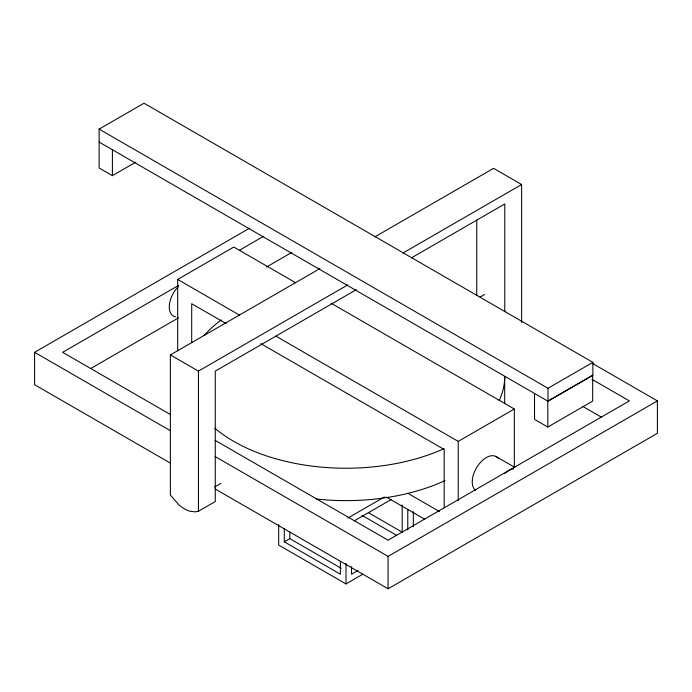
<?xml version="1.0" encoding="UTF-8"?>
<svg xmlns="http://www.w3.org/2000/svg" width="692" height="692" viewBox="0 0 692 692"><rect width="100%" height="100%" fill="white"/><g stroke="black" fill="none" stroke-linecap="round" stroke-linejoin="round"><path stroke-width="1.04" d="M135.779 162.162L112.398 175.664L99.12 167.992L99.12 129.119L144.014 103.212L592.88 362.357L592.88 375.315L547.986 401.23L99.12 142.076M170.197 463L34.6 384.709L34.6 352.315L249.682 228.144M177.68 350.697L177.68 279.43L233.784 247.035L295.501 282.673M178.614 285.372L62.652 352.315L170.197 414.404M239.397 250.279L263.704 236.24M90.704 368.516L178.614 317.766M266.515 267.017L291.764 252.442M356.293 289.706L215.264 371.12L215.264 501.553L198.44 511.267L195.161 511.864L189.893 511.215A31.304 18.07 60 0 1 178.925 504.883L170.379 495.074L170.379 354.927L319.834 268.643M374.943 236.828L493.56 168.338L521.621 184.53L521.621 322.524M170.379 354.927L198.44 371.12L347.886 284.836M402.995 253.021L521.621 184.53M411.394 257.891L504.788 203.967L504.788 311.763M480.127 297.05L484.616 294.455M214.563 487.021L220.843 483.388M99.12 129.119L547.986 388.273L592.88 362.357M284.282 528.87L284.282 541.827L289.818 538.627L341.251 568.322M275.866 336.122L458.216 441.401L514.32 409.007L514.32 467.316M347.868 518.066L384.337 497.012M354.304 520.834L391.188 499.538M547.796 427.033L592.681 401.118L592.681 375.202L547.796 401.118L547.796 427.033L534.527 419.369L534.527 393.454M357.998 570.528L351.536 574.256L351.536 566.696M215.082 456.521L388.082 556.394L657.4 400.91L657.4 433.304L388.082 588.788L215.082 488.915M278.668 524.545L278.668 545.062L346 583.936L362.833 574.213M592.88 363.655L657.4 400.91M591.937 379.311L629.348 400.91L388.082 540.201L215.082 440.32M582.586 406.308L601.296 417.103M331.036 303.183L514.32 409.007M496.19 456.616L514.891 467.411M177.68 279.43L239.397 315.068M226.301 323.7L191.701 303.727L191.701 342.601M260.901 343.682L444.186 449.497L444.186 507.807M407.718 493.232L439.515 511.587M386.214 497.012L424.551 519.147M368.447 512.668L402.104 532.105M361.968 515.324L396.568 535.305M34.6 352.315L170.197 430.606M284.282 541.827L340.386 574.213L340.386 561.255M547.986 388.273L547.986 401.23M504.702 403.609L504.702 376.612A158.702 91.621 0 0 1 499.148 400.625M476.736 220.108L476.736 295.57M458.216 441.401L458.216 500.792M413.332 511.587L413.332 526.707M407.787 509.39L407.787 529.908M402.182 505.065L402.182 532.062M388.082 556.394L388.082 588.788M346 563.418L346 583.936M289.818 532.148L289.818 538.627M198.44 371.12L198.44 511.267M112.398 149.749L112.398 175.664M175.699 316.875A19.834 11.453 -60 0 1 169.341 305.189A19.834 11.453 -60 0 1 178.38 286.523M475.672 490.524A19.834 11.453 -60 0 1 477.861 465.681A19.834 11.453 -60 0 1 498.067 458.225M504.762 473.492A19.834 11.453 -60 0 1 513.62 468.743M445.086 480.577A158.702 91.621 0 0 1 316.305 499.01M444.1 448.632A158.702 91.621 0 0 1 214.84 428.192M204.088 335.603A158.702 91.621 0 0 1 221.258 319.972"/></g></svg>
